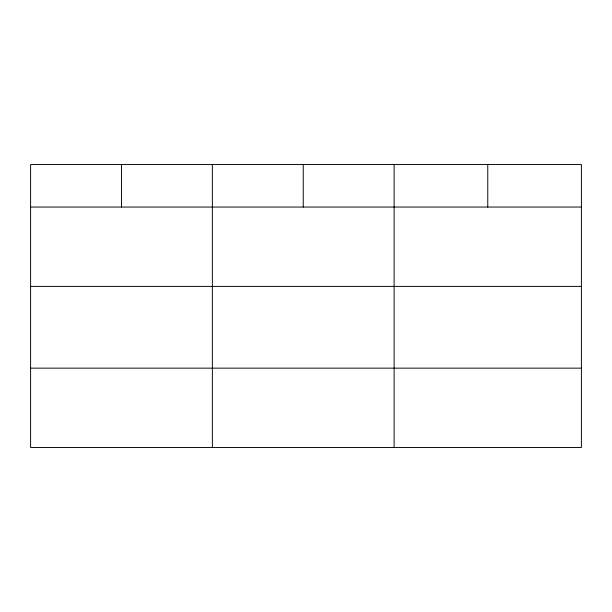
<?xml version="1.0" encoding="UTF-8"?>
<svg xmlns="http://www.w3.org/2000/svg" width="612" height="612" viewBox="0 0 612 612"><rect width="100%" height="100%" fill="white"/><g stroke="black" fill="none" stroke-linecap="round" stroke-linejoin="round"><path stroke-width="0.92" d="M581.4 286.401L581.4 164.506L30.6 164.506L30.6 447.494L581.4 447.494L581.4 286.401L30.6 286.401M30.6 207.055L581.4 207.055M30.6 368.149L581.4 368.149M487.764 164.506L487.764 207.055M394.128 164.506L394.128 447.494M303.246 164.506L303.246 207.055M212.364 164.506L212.364 447.494M121.482 164.506L121.482 207.055"/></g></svg>
